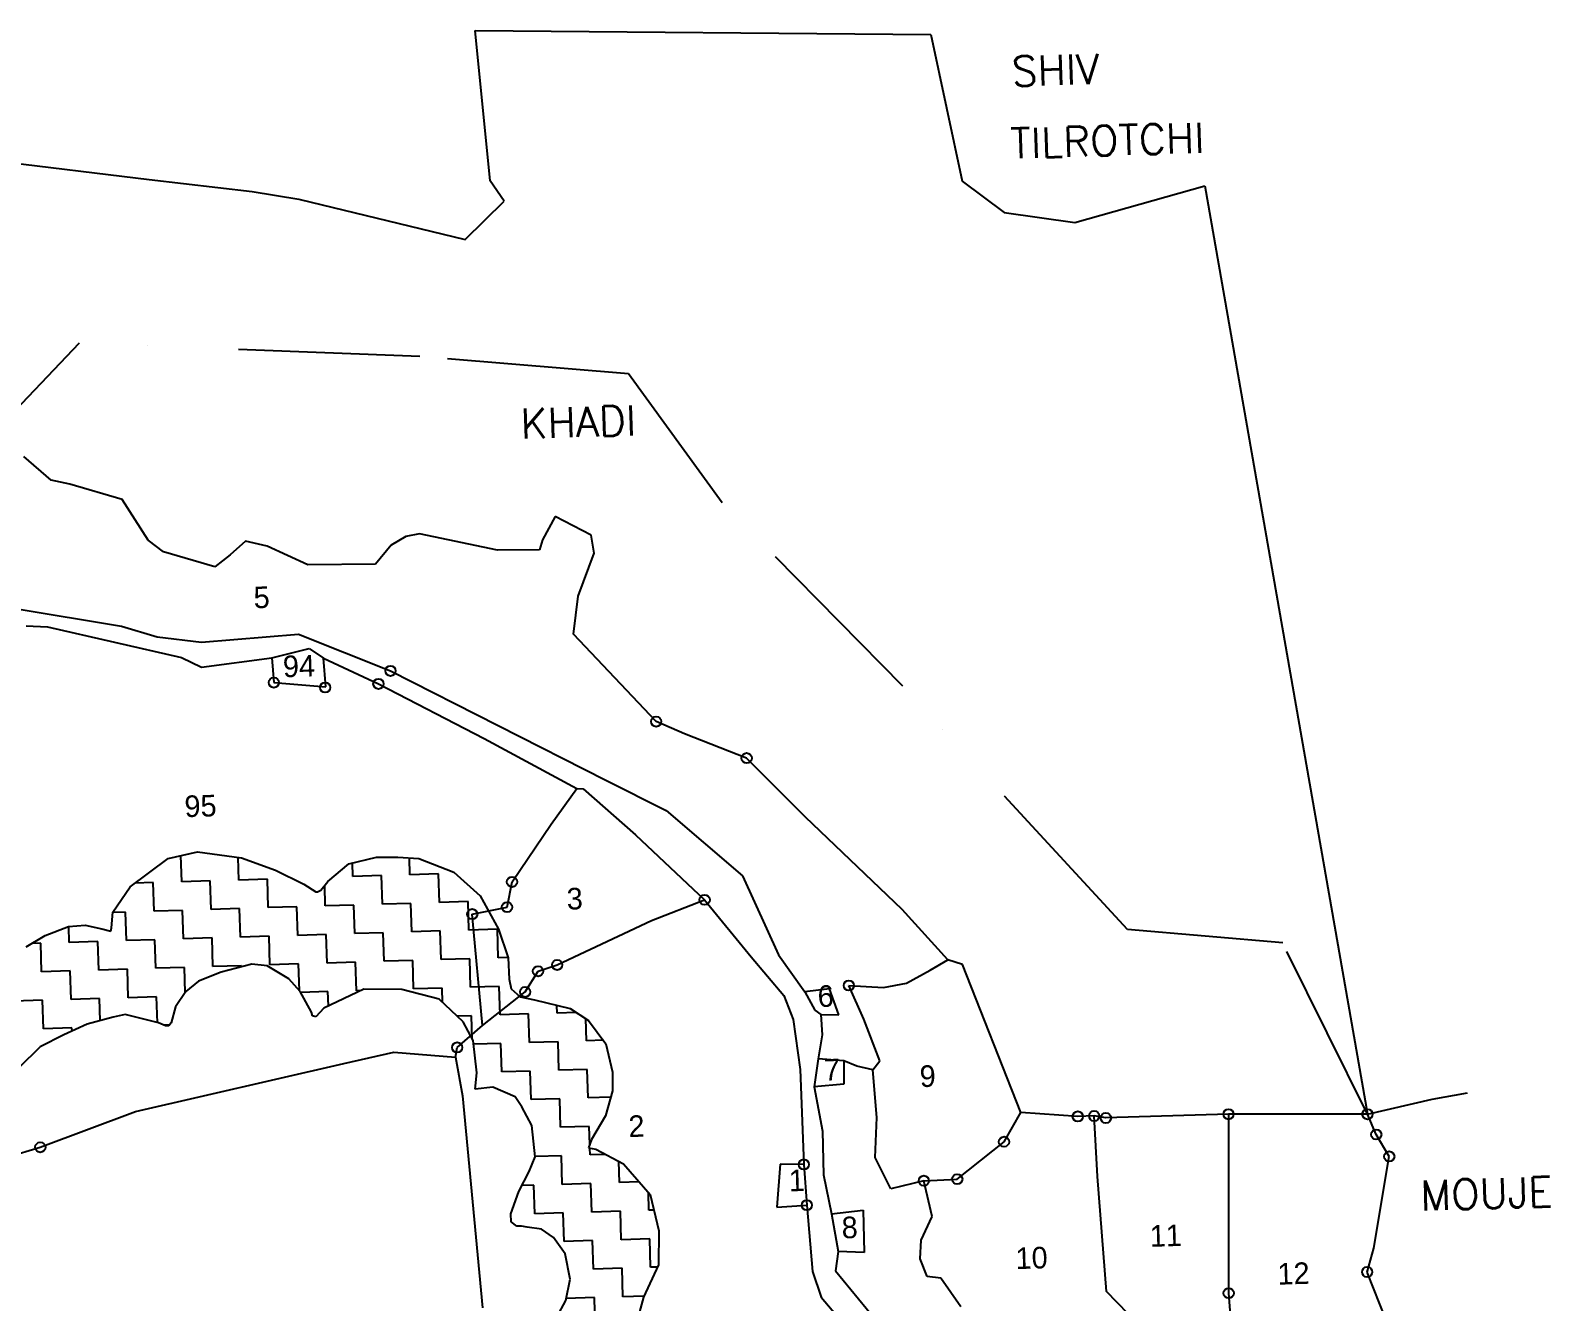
# Model space of a CAD drawing. Header units: metres. Extents: x 322885 to 326856, y 1820433 to 1822952.
# Drawn here: x 324723 to 325786, y 1822063 to 1822952 of the extents above; entities that cross this region are included whole.
import ezdxf
from ezdxf.enums import TextEntityAlignment as Align

# ---------------------------------------------------------------- set-up
doc = ezdxf.new("R2010")
doc.units = ezdxf.units.M
doc.linetypes.add('DASHDOT', pattern=[25.4, 12.7, -6.35, 0, -6.35])
doc.linetypes.add('DIVIDE', pattern=[31.75, 12.7, -6.35, 0, -6.35, 0, -6.35])
for name, color, linetype in [('OFF', 1, 'Continuous'), ('POLY_HATCH', 12, 'Continuous'), ('POLY_PARCEL', 6, 'Continuous'), ('POLY_WATER', 4, 'Continuous'), ('TEXT_MAPOUT', 7, 'Continuous'), ('TEXT_PARCEL', 7, 'Continuous'), ('V_BOUND_LINE', 7, 'Continuous'), ('V_BOUND_STREAM_LINE', 7, 'DASHDOT'), ('V_DIVIDE_LINE', 7, 'DIVIDE')]:
    doc.layers.add(name, color=color, linetype=linetype)
doc.styles.get("Standard").update_dxf_attribs({"font": 'simplex.shx'})
doc.styles.add('TEXT_MAP', font='', dxfattribs={"height": 0.5})
doc.styles.get('TEXT_MAP').set_extended_font_data('Kruti Dev 050')

msp = doc.modelspace()

# ---------------------------------------------------------------- linework, layer by layer
for centre in [(324974.7, 1822504.1), (324893, 1822495.9), (324966.2, 1822495), (324928.9, 1822492.5), (325160.6, 1822468.6), (325223.9, 1822443.1), (325059.7, 1822356.4), (325031.9, 1822333.9), (325056.2, 1822338.7), (325194.5, 1822343.9), (325077.9, 1822293.9), (325091.3, 1822298.3), (325295.4, 1822283.9), (325068.9, 1822279.4), (325021.3, 1822240.6), (325455.6, 1822192.3), (325467.1, 1822192.6), (325475.3, 1822191.2), (325561.1, 1822193.8), (325658.3, 1822193.8), (325404, 1822174.6), (325664.5, 1822179.6), (324729.6, 1822170.7), (325673.6, 1822164.3), (325263.9, 1822158.7), (325347.9, 1822147.3), (325371.3, 1822148.4), (325266, 1822130.2), (325658.1, 1822083.4), (325561.2, 1822068.6)]:
    msp.add_circle(centre, 3.57)
at = {"layer": 'OFF'}
for p, q in [((325034, 1822952.4), (325352.7, 1822949.6)), ((325544.5, 1822843.6), (325658.3, 1822193.8))]:
    msp.add_line(p, q, dxfattribs=at)
at = {"layer": 'POLY_HATCH'}
for p, q in [((324792.5, 1822353), (324819, 1822372.8)), ((324819, 1822372.8), (324839.7, 1822377.5)), ((324839.7, 1822377.5), (324870.4, 1822373.3)), ((324870.4, 1822373.3), (324894.2, 1822364.7)), ((324945.4, 1822369.1), (324964.9, 1822373.8)), ((324964.9, 1822373.8), (324979.9, 1822373.7)), ((324979.9, 1822373.7), (324994.4, 1822372.9)), ((324994.4, 1822372.9), (325018.9, 1822363.3)), ((324894.2, 1822364.7), (324914.1, 1822354.9)), ((324930.8, 1822356.6), (324945.4, 1822369.1)), ((325018.9, 1822363.3), (325037.3, 1822346.6)), ((324780.3, 1822335.3), (324792.5, 1822353)), ((324914.1, 1822354.9), (324922.3, 1822349.4)), ((324922.3, 1822349.4), (324923.5, 1822349.4)), ((324923.5, 1822349.4), (324925.8, 1822350.7)), ((324925.8, 1822350.7), (324930.8, 1822356.6)), ((325037.3, 1822346.6), (325050.2, 1822323.3)), ((324779.5, 1822324.3), (324780.3, 1822335.3)), ((324719.8, 1822311), (324732.9, 1822318.9)), ((324732.9, 1822318.9), (324749.4, 1822325.1)), ((324749.4, 1822325.1), (324761, 1822326.1)), ((324761, 1822326.1), (324772.6, 1822323.5)), ((324772.6, 1822323.5), (324779, 1822322)), ((324779, 1822322), (324779.5, 1822324.3)), ((325050.2, 1822323.3), (325057.1, 1822303.3)), ((324877.6, 1822298.9), (324856.2, 1822293.3)), ((324888.4, 1822297.6), (324877.6, 1822298.9)), ((324903.6, 1822288.6), (324888.4, 1822297.6)), ((325057.1, 1822303.3), (325057.6, 1822288.4)), ((324840.4, 1822287), (324831.5, 1822279.8)), ((324856.2, 1822293.3), (324840.4, 1822287)), ((324911.4, 1822279.7), (324903.6, 1822288.6)), ((325057.6, 1822288.4), (325059, 1822281.5)), ((324831.5, 1822279.8), (324824.3, 1822268.9)), ((324919.4, 1822265.3), (324911.4, 1822279.7)), ((324956, 1822281.3), (324927.9, 1822268)), ((324982.7, 1822281.1), (324956, 1822281.3)), ((325008.7, 1822274.3), (324982.7, 1822281.1)), ((325025.4, 1822258.6), (325008.7, 1822274.3)), ((325059, 1822281.5), (325065.5, 1822275.9)), ((325065.5, 1822275.9), (325075.4, 1822273.9)), ((325075.4, 1822273.9), (325100.4, 1822267.8)), ((324788.9, 1822263.6), (324780.5, 1822261.7)), ((324812.3, 1822257.8), (324788.9, 1822263.6)), ((324824.3, 1822268.9), (324821.1, 1822257.7)), ((324920.1, 1822262.7), (324919.4, 1822265.3)), ((324927.9, 1822268), (324922.3, 1822262.1)), ((325100.4, 1822267.8), (325113.3, 1822259.5)), ((324762.4, 1822256.9), (324746.1, 1822249.5)), ((324780.5, 1822261.7), (324762.4, 1822256.9)), ((324817.2, 1822255.6), (324812.3, 1822257.8)), ((324819.5, 1822255.7), (324817.2, 1822255.6)), ((324821.1, 1822257.7), (324819.5, 1822255.7)), ((324922.3, 1822262.1), (324920.1, 1822262.7)), ((325032.4, 1822245.5), (325025.4, 1822258.6)), ((325113.3, 1822259.5), (325125.4, 1822243.1)), ((324746.1, 1822249.5), (324729.4, 1822240.9)), ((325035, 1822222.8), (325032.4, 1822245.5)), ((325125.4, 1822243.1), (325130.1, 1822223.3)), ((324729.4, 1822240.9), (324714.5, 1822226.4)), ((325034, 1822211.3), (325035, 1822222.8)), ((325130.1, 1822223.3), (325129.9, 1822210.1)), ((325046.2, 1822212.8), (325034, 1822211.3)), ((325061.9, 1822206.1), (325046.2, 1822212.8)), ((325129.9, 1822210.1), (325125.2, 1822192.6)), ((325066.5, 1822199), (325061.9, 1822206.1)), ((325073.6, 1822186), (325066.5, 1822199)), ((325125.2, 1822192.6), (325115.3, 1822176.2)), ((325075.9, 1822163.9), (325073.6, 1822186)), ((325115.3, 1822176.2), (325113.2, 1822170.3)), ((325113.2, 1822170.3), (325118.4, 1822169.3)), ((325118.4, 1822169.3), (325137.8, 1822159)), ((325071.8, 1822153.8), (325075.9, 1822163.9)), ((325137.8, 1822159), (325156.3, 1822137.6)), ((325064.5, 1822139.8), (325071.8, 1822153.8)), ((325058.9, 1822124.1), (325064.5, 1822139.8)), ((325156.3, 1822137.6), (325162.5, 1822112.2)), ((325059, 1822118.6), (325058.9, 1822124.1)), ((325063.1, 1822115.5), (325059, 1822118.6)), ((325066.4, 1822115.6), (325063.1, 1822115.5)), ((325070.3, 1822114.7), (325066.4, 1822115.6)), ((325080.3, 1822113.3), (325070.3, 1822114.7)), ((325088.8, 1822107.5), (325080.3, 1822113.3)), ((325096.9, 1822096.1), (325088.8, 1822107.5)), ((325162.5, 1822112.2), (325162.1, 1822088.5)), ((325100.3, 1822078.5), (325096.9, 1822096.1)), ((325162.1, 1822088.5), (325151.8, 1822065.7)), ((325097.4, 1822063.5), (325100.3, 1822078.5)), ((325091.1, 1822051.7), (325097.4, 1822063.5)), ((325151.8, 1822065.7), (325148.1, 1822052.9))]:
    msp.add_line(p, q, dxfattribs=at)
at = {"layer": 'POLY_HATCH', "linetype": 'Continuous'}
for p, q in [((324828.6, 1822356.5), (324828, 1822374.9)), ((324868.5, 1822357.7), (324868, 1822373.6)), ((324948.4, 1822360.2), (324948.1, 1822369.8)), ((324988.3, 1822361.4), (324988, 1822373.3)), ((324968.4, 1822360.8), (324948.4, 1822360.2)), ((324969, 1822340.8), (324968.4, 1822360.8)), ((325008.3, 1822362), (324988.3, 1822361.4)), ((325008.9, 1822342), (325008.3, 1822362)), ((324808.6, 1822355.9), (324795.8, 1822355.5)), ((324809.2, 1822335.9), (324808.6, 1822355.9)), ((324848.5, 1822357.1), (324828.6, 1822356.5)), ((324849.1, 1822337.1), (324848.5, 1822357.1)), ((324888.5, 1822358.3), (324868.5, 1822357.7)), ((324889.1, 1822338.4), (324888.5, 1822358.3)), ((324929, 1822339.6), (324928.6, 1822354)), ((324869.1, 1822337.7), (324849.1, 1822337.1)), ((324869.7, 1822317.8), (324869.1, 1822337.7)), ((324909.1, 1822339), (324889.1, 1822338.4)), ((324909.7, 1822319), (324909.1, 1822339)), ((324949, 1822340.2), (324929, 1822339.6)), ((324949.6, 1822320.2), (324949, 1822340.2)), ((324988.9, 1822341.4), (324969, 1822340.8)), ((324989.6, 1822321.4), (324988.9, 1822341.4)), ((325028.9, 1822342.6), (325008.9, 1822342)), ((325029.5, 1822322.7), (325028.9, 1822342.6)), ((324789.2, 1822335.3), (324780.3, 1822335)), ((324789.8, 1822315.3), (324789.2, 1822335.3)), ((324829.2, 1822336.5), (324809.2, 1822335.9)), ((324829.8, 1822316.6), (324829.2, 1822336.5)), ((324749.9, 1822314.1), (324749.6, 1822325.2)), ((324849.8, 1822317.2), (324829.8, 1822316.6)), ((324850.4, 1822297.2), (324849.8, 1822317.2)), ((324889.7, 1822318.4), (324869.7, 1822317.8)), ((324890.3, 1822298.4), (324889.7, 1822318.4)), ((324929.6, 1822319.6), (324909.7, 1822319)), ((324930.3, 1822299.6), (324929.6, 1822319.6)), ((324969.6, 1822320.8), (324949.6, 1822320.2)), ((324970.2, 1822300.9), (324969.6, 1822320.8)), ((325009.5, 1822322.1), (324989.6, 1822321.4)), ((325010.1, 1822302.1), (325009.5, 1822322.1)), ((325049.5, 1822323.3), (325029.5, 1822322.7)), ((325050.1, 1822303.3), (325049.5, 1822323.3)), ((324729.9, 1822313.5), (324723.7, 1822313.3)), ((324730.5, 1822293.5), (324729.9, 1822313.5)), ((324769.9, 1822314.7), (324749.9, 1822314.1)), ((324770.5, 1822294.7), (324769.9, 1822314.7)), ((324809.8, 1822315.9), (324789.8, 1822315.3)), ((324810.4, 1822296), (324809.8, 1822315.9)), ((324790.5, 1822295.4), (324770.5, 1822294.7)), ((324791.1, 1822275.4), (324790.5, 1822295.4)), ((324830.4, 1822296.6), (324810.4, 1822296)), ((324830.9, 1822279), (324830.4, 1822296.6)), ((324870.3, 1822297.8), (324850.4, 1822297.2)), ((324870.4, 1822297), (324870.3, 1822297.8)), ((324910.3, 1822299), (324890.3, 1822298.4)), ((324910.9, 1822280.3), (324910.3, 1822299)), ((324950.2, 1822300.2), (324930.3, 1822299.6)), ((324950.8, 1822280.3), (324950.2, 1822300.2)), ((324990.2, 1822301.5), (324970.2, 1822300.9)), ((324990.8, 1822281.5), (324990.2, 1822301.5)), ((325030.1, 1822302.7), (325010.1, 1822302.1)), ((325030.7, 1822282.7), (325030.1, 1822302.7)), ((325057.1, 1822303.5), (325050.1, 1822303.3)), ((324750.5, 1822294.1), (324730.5, 1822293.5)), ((324751.1, 1822274.2), (324750.5, 1822294.1)), ((324731.1, 1822273.6), (324711.2, 1822272.9)), ((324731.8, 1822253.6), (324731.1, 1822273.6)), ((324771.1, 1822274.8), (324751.1, 1822274.2)), ((324771.6, 1822259.3), (324771.1, 1822274.8)), ((324811, 1822276), (324791.1, 1822275.4)), ((324811.6, 1822257.9), (324811, 1822276)), ((324930.9, 1822279.7), (324911.8, 1822279.1)), ((324931.2, 1822269.6), (324930.9, 1822279.7)), ((324954.2, 1822280.4), (324950.8, 1822280.3)), ((325010.8, 1822282.1), (324990.8, 1822281.5)), ((325011.1, 1822272.1), (325010.8, 1822282.1)), ((325050.7, 1822283.3), (325030.7, 1822282.7)), ((325051.3, 1822263.4), (325050.7, 1822283.3)), ((325071.3, 1822264), (325051.3, 1822263.4)), ((325071.9, 1822244), (325071.3, 1822264)), ((325091.3, 1822264.6), (325091.1, 1822270)), ((325104.7, 1822265), (325091.3, 1822264.6)), ((324751.7, 1822254.2), (324731.8, 1822253.6)), ((324751.8, 1822252.1), (324751.7, 1822254.2)), ((324820, 1822256.3), (324816, 1822256.2)), ((325031.3, 1822262.7), (325021.3, 1822262.4)), ((325031.8, 1822246.6), (325031.3, 1822262.7)), ((325111.8, 1822245.2), (325111.4, 1822260.8)), ((325051.9, 1822243.4), (325032.7, 1822242.8)), ((325052.5, 1822223.4), (325051.9, 1822243.4)), ((325091.9, 1822244.6), (325071.9, 1822244)), ((325092.5, 1822224.6), (325091.9, 1822244.6)), ((325123.6, 1822245.6), (325111.8, 1822245.2)), ((325072.5, 1822224), (325052.5, 1822223.4)), ((325073.1, 1822204.1), (325072.5, 1822224)), ((325112.4, 1822225.2), (325092.5, 1822224.6)), ((325113.1, 1822205.3), (325112.4, 1822225.2)), ((325093.1, 1822204.7), (325073.1, 1822204.1)), ((325093.7, 1822184.7), (325093.1, 1822204.7)), ((325128.7, 1822205.8), (325113.1, 1822205.3)), ((325113.7, 1822185.3), (325093.7, 1822184.7)), ((325114.1, 1822172.7), (325113.7, 1822185.3)), ((325114.3, 1822165.3), (325114.1, 1822170.1)), ((325094.3, 1822164.7), (325075.9, 1822164.2)), ((325094.9, 1822144.7), (325094.3, 1822164.7)), ((325125.3, 1822165.7), (325114.3, 1822165.3)), ((325134.9, 1822146), (325134.4, 1822160.8)), ((325148.7, 1822146.4), (325134.9, 1822146)), ((325074.9, 1822144.1), (325066.6, 1822143.9)), ((325075.6, 1822124.2), (325074.9, 1822144.1)), ((325114.9, 1822145.4), (325094.9, 1822144.7)), ((325115.5, 1822125.4), (325114.9, 1822145.4)), ((325155.4, 1822126.6), (325155.1, 1822139.1)), ((325095.5, 1822124.8), (325075.6, 1822124.2)), ((325096.1, 1822104.8), (325095.5, 1822124.8)), ((325135.5, 1822126), (325115.5, 1822125.4)), ((325136.1, 1822106), (325135.5, 1822126)), ((325159, 1822126.7), (325155.4, 1822126.6)), ((325116.1, 1822105.4), (325096.1, 1822104.8)), ((325116.7, 1822085.4), (325116.1, 1822105.4)), ((325156.1, 1822106.6), (325136.1, 1822106)), ((325156.7, 1822086.7), (325156.1, 1822106.6)), ((325136.7, 1822086.1), (325116.7, 1822085.4)), ((325137.3, 1822066.1), (325136.7, 1822086.1)), ((325161.3, 1822086.8), (325156.7, 1822086.7)), ((325117.3, 1822065.5), (325097.7, 1822064.9)), ((325117.9, 1822045.5), (325117.3, 1822065.5)), ((325152.1, 1822066.5), (325137.3, 1822066.1))]:
    msp.add_line(p, q, dxfattribs=at)
at = {"layer": 'POLY_PARCEL'}
for p, q in [((324891.6, 1822513.2), (324893, 1822495.9)), ((324929.4, 1822493), (324927.7, 1822513)), ((324893, 1822495.9), (324929.4, 1822493)), ((325087.2, 1822396.8), (325105, 1822421.8)), ((325059.7, 1822356.4), (325087.2, 1822396.8)), ((325056.2, 1822338.7), (325059.7, 1822356.4)), ((325031.9, 1822333.9), (325056.2, 1822338.7)), ((325157.4, 1822329.4), (325194.5, 1822343.9)), ((325039.1, 1822256), (325031.9, 1822333.9)), ((325091.3, 1822298.3), (325157.4, 1822329.4)), ((325077.9, 1822293.9), (325091.3, 1822298.3)), ((325335.7, 1822285.5), (325352.4, 1822294.7)), ((325352.4, 1822294.7), (325364.6, 1822301.9)), ((325068.9, 1822279.4), (325077.9, 1822293.9)), ((325319.6, 1822282.5), (325335.7, 1822285.5)), ((325039.1, 1822256), (325068.9, 1822279.4)), ((325281.8, 1822281.6), (325264.5, 1822279.6)), ((325288.3, 1822263.3), (325281.8, 1822281.6)), ((325305.8, 1822260.3), (325295.4, 1822283.9)), ((325295.4, 1822283.9), (325319.6, 1822282.5)), ((325275.9, 1822263.6), (325288.3, 1822263.3)), ((325021.3, 1822240.6), (325039.1, 1822256)), ((325317, 1822231.3), (325305.8, 1822260.3)), ((324942, 1822229.4), (324977, 1822237.2)), ((324977, 1822237.2), (325020.1, 1822233.8)), ((325020.1, 1822233.8), (325021.3, 1822240.6)), ((325020.1, 1822233.8), (325025, 1822206.7)), ((325291.8, 1822231.3), (325274, 1822232.5)), ((325301, 1822227.5), (325291.8, 1822231.3)), ((325291.8, 1822231.3), (325291.9, 1822214.8)), ((325312.3, 1822224.9), (325317, 1822231.3)), ((324796.1, 1822195.8), (324942, 1822229.4)), ((325312.3, 1822224.9), (325301, 1822227.5)), ((325314.9, 1822191.5), (325312.3, 1822224.9)), ((325291.9, 1822214.8), (325271.2, 1822213.1)), ((325025, 1822206.7), (325039, 1822058.3)), ((324729.6, 1822170.7), (324796.1, 1822195.8)), ((325313.8, 1822163.5), (325314.9, 1822191.5)), ((325404, 1822174.6), (325415.7, 1822195.1)), ((325469.4, 1822150.3), (325467.1, 1822192.6)), ((325561.1, 1822193.8), (325561.2, 1822068.6)), ((324689.3, 1822158.7), (324729.6, 1822170.7)), ((325371.3, 1822148.4), (325404, 1822174.6)), ((325247.4, 1822158.8), (325245.1, 1822128.8)), ((325263.9, 1822158.7), (325247.4, 1822158.8)), ((325324.9, 1822141.5), (325313.8, 1822163.5)), ((325347.9, 1822147.3), (325324.9, 1822141.5)), ((325347.9, 1822147.3), (325371.3, 1822148.4)), ((325353.7, 1822122.3), (325347.9, 1822147.3)), ((325475.7, 1822069.8), (325469.4, 1822150.3)), ((325245.1, 1822128.8), (325266, 1822130.2)), ((325283.3, 1822124.2), (325305.5, 1822126.8)), ((325305.5, 1822126.8), (325306.1, 1822097.1)), ((325346, 1822105.7), (325353.7, 1822122.3)), ((325345.2, 1822092.6), (325346, 1822105.7)), ((325306.1, 1822097.1), (325288, 1822097.8)), ((325350.3, 1822080.2), (325345.2, 1822092.6)), ((325359.7, 1822079), (325350.3, 1822080.2)), ((325373.7, 1822059), (325359.7, 1822079)), ((325518.6, 1822025.8), (325475.7, 1822069.8)), ((325561.2, 1822068.6), (325566.5, 1821995))]:
    msp.add_line(p, q, dxfattribs=at)
at = {"layer": 'POLY_WATER'}
for p, q in [((325044.4, 1822847), (325034, 1822952.4)), ((325352.7, 1822949.6), (325374.6, 1822846.8)), ((324682.9, 1822862.9), (324805.7, 1822848.1)), ((324805.7, 1822848.1), (324877.8, 1822839.7)), ((324877.8, 1822839.7), (324910.5, 1822834.2)), ((325054.2, 1822832.9), (325044.4, 1822847)), ((325374.6, 1822846.8), (325404.1, 1822824.9)), ((325453.6, 1822817.9), (325544.5, 1822843.6)), ((324910.5, 1822834.2), (325026.9, 1822806.1)), ((325026.9, 1822806.1), (325054.2, 1822832.9)), ((325404.1, 1822824.9), (325453.6, 1822817.9)), ((324737.2, 1822637.6), (324718, 1822654.1)), ((324750.2, 1822634.9), (324737.2, 1822637.6)), ((324786.9, 1822624), (324750.2, 1822634.9)), ((324805.1, 1822595.7), (324786.9, 1822624)), ((325089.8, 1822612.2), (325081.1, 1822595.8)), ((325115, 1822599.2), (325089.8, 1822612.2)), ((324815.7, 1822587.4), (324805.1, 1822595.7)), ((324873.2, 1822594.9), (324862.5, 1822585.4)), ((324888.3, 1822591.3), (324873.2, 1822594.9)), ((324985.3, 1822598.1), (324975.1, 1822592)), ((324995, 1822600.1), (324985.3, 1822598.1)), ((325049.6, 1822588.5), (324995, 1822600.1)), ((325081.1, 1822595.8), (325079, 1822588.9)), ((325117.2, 1822586.6), (325115, 1822599.2)), ((324851.8, 1822577), (324815.7, 1822587.4)), ((324862.5, 1822585.4), (324851.8, 1822577)), ((324916.9, 1822578.4), (324888.3, 1822591.3)), ((324975.1, 1822592), (324964.2, 1822578.7)), ((325079, 1822588.9), (325049.6, 1822588.5)), ((325106, 1822556.3), (325117.2, 1822586.6)), ((324964.2, 1822578.7), (324916.9, 1822578.4)), ((325102.7, 1822529.7), (325106, 1822556.3)), ((324712, 1822547.7), (324786.5, 1822535.3)), ((324719.7, 1822535.6), (324734.6, 1822534.9)), ((324734.6, 1822534.9), (324828.3, 1822513.5)), ((324786.5, 1822535.3), (324811.4, 1822528)), ((324842.3, 1822524.3), (324910.2, 1822529.7)), ((324910.2, 1822529.7), (324974.7, 1822504.1)), ((325160.6, 1822468.6), (325102.7, 1822529.7)), ((324811.4, 1822528), (324842.3, 1822524.3)), ((324891.6, 1822513.2), (324917.7, 1822519.8)), ((324917.7, 1822519.8), (324927.7, 1822513)), ((324828.3, 1822513.5), (324842.3, 1822506.8)), ((324842.3, 1822506.8), (324891.6, 1822513.2)), ((324927.7, 1822513), (324966.2, 1822495)), ((324974.7, 1822504.1), (325125.3, 1822427.7)), ((324966.2, 1822495), (325040.2, 1822456.9)), ((325180.4, 1822460), (325160.6, 1822468.6)), ((325040.2, 1822456.9), (325105, 1822421.8)), ((325223.9, 1822443.1), (325180.4, 1822460)), ((325265, 1822401.8), (325223.9, 1822443.1)), ((325125.3, 1822427.7), (325167.5, 1822406.4)), ((325105, 1822421.8), (325109.5, 1822421.5)), ((325109.5, 1822421.5), (325146.1, 1822389.3)), ((325167.5, 1822406.4), (325221, 1822360.6)), ((325332.7, 1822337), (325265, 1822401.8)), ((325146.1, 1822389.3), (325194.5, 1822343.9)), ((325221, 1822360.6), (325246.1, 1822305.4)), ((325194.5, 1822343.9), (325227, 1822304.1)), ((325364.6, 1822301.9), (325332.7, 1822337)), ((325246.1, 1822305.4), (325264.5, 1822279.6)), ((325227, 1822304.1), (325249.9, 1822276.9)), ((325375, 1822298.7), (325364.6, 1822301.9)), ((325415.7, 1822195.1), (325375, 1822298.7)), ((325249.9, 1822276.9), (325256.4, 1822260.1)), ((325264.5, 1822279.6), (325271.5, 1822266.7)), ((325271.5, 1822266.7), (325275.9, 1822263.6)), ((325275.9, 1822263.6), (325276.8, 1822249.3)), ((325256.4, 1822260.1), (325261.4, 1822225.1)), ((325276.8, 1822249.3), (325274, 1822232.5)), ((325274, 1822232.5), (325271.2, 1822213.1)), ((325261.4, 1822225.1), (325263.9, 1822158.7)), ((325271.2, 1822213.1), (325276.9, 1822181.9)), ((325455.6, 1822192.3), (325415.7, 1822195.1)), ((325467.1, 1822192.6), (325455.6, 1822192.3)), ((325475.3, 1822191.2), (325467.1, 1822192.6)), ((325561.1, 1822193.8), (325475.3, 1822191.2)), ((325658.3, 1822193.8), (325561.1, 1822193.8)), ((325276.9, 1822181.9), (325277.7, 1822151.5)), ((325263.9, 1822158.7), (325266, 1822130.2)), ((325277.7, 1822151.5), (325283.3, 1822124.2)), ((325266, 1822130.2), (325270, 1822083.8)), ((325283.3, 1822124.2), (325288, 1822097.8)), ((325288, 1822097.8), (325286, 1822084.2)), ((325270, 1822083.8), (325276, 1822065.8)), ((325286, 1822084.2), (325330.9, 1822029.7)), ((325276, 1822065.8), (325332.7, 1821999))]:
    msp.add_line(p, q, dxfattribs=at)
at = {"layer": 'V_BOUND_LINE'}
for p, q in [((325664.5, 1822179.6), (325658.3, 1822193.8)), ((325673.6, 1822164.3), (325664.5, 1822179.6)), ((325662.8, 1822100.2), (325673.6, 1822164.3)), ((325658.1, 1822083.4), (325662.8, 1822100.2)), ((325698.4, 1821982.3), (325658.1, 1822083.4))]:
    msp.add_line(p, q, dxfattribs=at)
at = {"layer": 'V_BOUND_STREAM_LINE', "ltscale": 10}
for p, q in [((324756.8, 1822733.4), (324658.6, 1822630.3)), ((324995.3, 1822724.2), (324756.8, 1822733.4)), ((325141.2, 1822712.1), (324995.3, 1822724.2)), ((325206.8, 1822621.7), (325141.2, 1822712.1)), ((325333.1, 1822493.4), (325206.8, 1822621.7)), ((325490.5, 1822323.1), (325333.1, 1822493.4)), ((325599, 1822313.7), (325490.5, 1822323.1)), ((325658.3, 1822193.8), (325599, 1822313.7))]:
    msp.add_line(p, q, dxfattribs=at)
at = {"layer": 'V_DIVIDE_LINE', "ltscale": 10}
for p, q in [((325658.3, 1822193.8), (325703.5, 1822204.3)), ((325703.5, 1822204.3), (325728.3, 1822208.7))]:
    msp.add_line(p, q, dxfattribs=at)

# ---------------------------------------------------------------- texts
at = {"layer": 'TEXT_MAPOUT'}
msp.add_text('SHIV', height=20.98, rotation=1.7524, dxfattribs=at).set_placement((325440, 1822924.6), align=Align.MIDDLE)
for s, p in [('TILROTCHI', (325408.8, 1822862.7)), ('KHADI', (325066, 1822666.6)), ('MOUJE', (325695.7, 1822126.4))]:
    msp.add_text(s, height=20.98, rotation=1.7524, dxfattribs=at).set_placement(p)
at = {"layer": 'TEXT_PARCEL', "style": 'TEXT_MAP'}
for s, p in [('5', (324879.1, 1822547.9)), ('94', (324899.6, 1822499.6)), ('95', (324830.7, 1822401.7)), ('3', (325098.2, 1822337)), ('6', (325273.8, 1822268.8)), ('7', (325278.2, 1822217.3)), ('9', (325345.2, 1822212.8)), ('2', (325141.4, 1822177.8)), ('1', (325253.6, 1822139.8)), ('8', (325290.6, 1822106.9)), ('11', (325506.2, 1822101)), ('10', (325412.3, 1822085.4)), ('12', (325595.6, 1822074.5))]:
    msp.add_text(s, height=15.1, rotation=1.7524, dxfattribs=at).set_placement(p)

doc.saveas('drawing.dxf')
